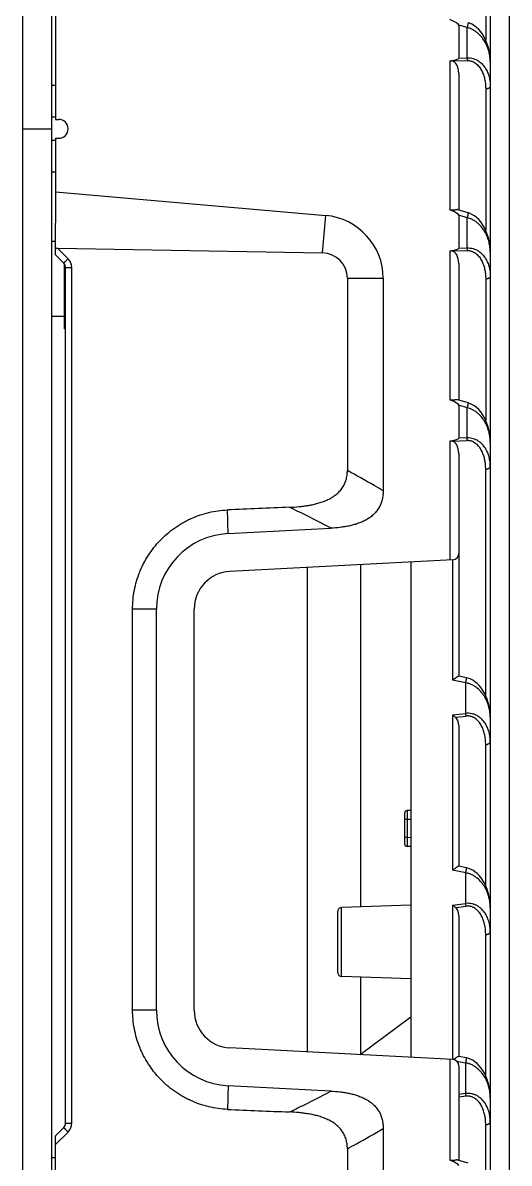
# Model space of a CAD drawing. Header units: millimetres. Extents: x 620 to 19791, y 2539 to 6969.
# Drawn here: x 2243.3 to 2281.9, y 3737.6 to 3828 of the extents above; entities that cross this region are included whole.
import ezdxf

# ---------------------------------------------------------------- set-up
doc = ezdxf.new("R2010")
doc.units = ezdxf.units.MM
doc.layers.add('02___PRT_ALL_AXES', color=7, linetype='Continuous')
doc.layers.add('_88746', color=7, linetype='Continuous')

msp = doc.modelspace()

# ---------------------------------------------------------------- linework, layer by layer
at = {"color": 7, "linetype": 'Continuous'}
for p, q in [((2243.31669, 3819.62829), (2243.31669, 3988.37829)), ((2245.61669, 3819.62829), (2245.61669, 3988.37829)), ((2281.91669, 3949.58394), (2281.91669, 3689.67265)), ((2280.41669, 3945.51792), (2280.41669, 3681.8455)), ((2280.05155, 3836.53468), (2280.05155, 3826.65906)), ((2245.91669, 3829.62829), (2245.91669, 3820.37829)), ((2278.591, 3827.65458), (2277.91669, 3827.85698)), ((2277.91669, 3827.85698), (2277.91669, 3825.24569)), ((2278.591, 3825.26288), (2278.591, 3827.65458)), ((2277.91669, 3825.24569), (2278.591, 3825.26288)), ((2277.21669, 3825.01557), (2277.21669, 3813.21173)), ((2277.35014, 3825.01714), (2278.591, 3825.04878)), ((2277.91669, 3824.03076), (2277.91669, 3813.18876)), ((2245.91669, 3823.05829), (2245.61669, 3823.05829)), ((2280.05155, 3822.78466), (2280.05155, 3811.58368)), ((2245.91669, 3820.55829), (2245.61669, 3820.55829)), ((2245.91669, 3820.37829), (2246.16669, 3820.37829)), ((2243.31669, 3819.62829), (2245.61669, 3819.62829)), ((2245.91669, 3818.87829), (2245.91669, 3812.15835)), ((2245.91669, 3818.87829), (2246.16669, 3818.87829)), ((2245.91669, 3814.62829), (2267.35247, 3812.75291)), ((2267.09275, 3809.78428), (2267.35247, 3812.75291)), ((2278.67113, 3812.9623), (2277.84176, 3813.21125)), ((2278.591, 3812.57919), (2277.91669, 3812.78159)), ((2277.91669, 3812.78159), (2277.91669, 3810.1703)), ((2278.591, 3810.1875), (2278.591, 3812.57919)), ((2245.91669, 3809.62829), (2245.91669, 3810.69829)), ((2246.07765, 3810.16135), (2267.09275, 3809.78428)), ((2246.91071, 3809.32829), (2246.07765, 3810.16135)), ((2277.21669, 3809.94019), (2277.21669, 3798.13634)), ((2277.35014, 3809.94175), (2278.591, 3809.97339)), ((2277.91669, 3810.1703), (2278.591, 3810.1875)), ((2246.57024, 3808.97474), (2245.91669, 3809.62829)), ((2277.91669, 3808.95538), (2277.91669, 3798.11337)), ((2246.71669, 3740.7604), (2246.71669, 3808.62119)), ((2246.71669, 3808.62119), (2247.2036, 3808.62119)), ((2247.2036, 3740.7604), (2247.2036, 3808.62119)), ((2269.07399, 3807.77193), (2271.91669, 3807.77193)), ((2269.07399, 3807.77193), (2269.07399, 3792.52516)), ((2271.91669, 3807.77193), (2271.91669, 3790.92443)), ((2280.05155, 3807.70928), (2280.05155, 3796.50829)), ((2278.67113, 3797.88691), (2277.84176, 3798.13586)), ((2278.591, 3797.5038), (2277.91669, 3797.7062)), ((2277.91669, 3797.7062), (2277.91669, 3795.09491)), ((2278.591, 3795.11211), (2278.591, 3797.5038)), ((2277.21669, 3794.8648), (2277.21669, 3785.44217)), ((2277.35014, 3794.86636), (2278.591, 3794.89801)), ((2278.591, 3795.11211), (2277.91669, 3795.09491)), ((2277.91669, 3793.87999), (2277.91669, 3776.20877)), ((2280.05155, 3774.66687), (2280.05155, 3792.63389)), ((2259.60267, 3787.52318), (2267.77192, 3787.95131)), ((2277.44286, 3785.45402), (2259.75968, 3784.52729)), ((2277.42978, 3785.45334), (2277.42978, 3775.90033)), ((2265.91669, 3746.40662), (2265.91669, 3784.84996)), ((2270.11669, 3785.07008), (2270.11669, 3757.91877)), ((2274.11669, 3785.27971), (2274.11669, 3745.97688)), ((2253.91669, 3781.5314), (2252.02712, 3781.5314)), ((2252.02712, 3749.72519), (2252.02712, 3781.5314)), ((2253.91669, 3749.72519), (2253.91669, 3781.5314)), ((2256.91669, 3749.72519), (2256.91669, 3781.5314)), ((2278.46904, 3775.68839), (2277.42978, 3775.90033)), ((2278.5385, 3776.08032), (2277.90866, 3776.20877)), ((2278.46904, 3773.26492), (2278.46904, 3775.68839)), ((2277.42978, 3773.13842), (2278.46904, 3773.26492)), ((2277.42978, 3773.13842), (2277.42978, 3760.82494)), ((2277.67124, 3772.95074), (2278.49343, 3773.05082)), ((2277.91669, 3772.31519), (2277.91669, 3761.13338)), ((2280.05155, 3759.59148), (2280.05155, 3770.7939)), ((2274.11669, 3765.55845), (2273.80971, 3765.54773)), ((2273.61669, 3765.34785), (2273.61669, 3762.90873)), ((2273.80971, 3764.84816), (2273.61669, 3764.84816)), ((2274.11669, 3764.85888), (2273.80971, 3764.84816)), ((2273.80971, 3764.84816), (2273.80971, 3763.40843)), ((2273.80971, 3763.40843), (2273.61669, 3763.40843)), ((2274.11669, 3763.39771), (2273.80971, 3763.40843)), ((2274.11669, 3762.69813), (2273.80971, 3762.70885)), ((2278.5385, 3761.00493), (2277.90866, 3761.13338)), ((2278.46904, 3760.613), (2277.42978, 3760.82494)), ((2278.46904, 3758.18954), (2278.46904, 3760.613)), ((2268.31669, 3752.6904), (2268.31669, 3757.56619)), ((2268.60622, 3752.39056), (2268.60622, 3757.86602)), ((2277.42978, 3758.06303), (2278.46904, 3758.18954)), ((2277.42978, 3758.06303), (2277.42978, 3745.80325)), ((2277.67124, 3757.87535), (2278.49343, 3757.97543)), ((2277.91669, 3757.2398), (2277.91669, 3746.05799)), ((2280.05155, 3744.51609), (2280.05155, 3755.71851)), ((2270.11669, 3752.33782), (2270.11669, 3746.21653)), ((2253.91669, 3749.72519), (2252.02712, 3749.72519)), ((2274.11669, 3749.15771), (2270.07858, 3746.18851)), ((2277.44286, 3745.80256), (2259.75968, 3746.7293)), ((2277.21669, 3745.81442), (2277.21669, 3737.83479)), ((2277.73743, 3745.68681), (2278.46904, 3745.53761)), ((2278.5385, 3745.92955), (2277.90866, 3746.05799)), ((2277.91669, 3745.30325), (2277.91669, 3737.81182)), ((2278.46904, 3743.11415), (2278.46904, 3745.53761)), ((2267.77192, 3743.30528), (2259.60267, 3743.73341)), ((2278.46904, 3743.11415), (2277.91669, 3743.04691)), ((2278.49343, 3742.90005), (2277.91669, 3742.82984)), ((2245.91669, 3739.75329), (2246.57024, 3740.40684)), ((2246.71669, 3740.7604), (2247.2036, 3740.7604)), ((2271.91669, 3740.33216), (2271.91669, 3710.93502)), ((2280.05155, 3736.20674), (2280.05155, 3740.64312)), ((2245.91669, 3739.05928), (2246.91071, 3740.05329)), ((2245.91669, 3738.00329), (2245.91669, 3739.75329)), ((2269.07399, 3738.73142), (2269.07399, 3710.93502)), ((2278.67113, 3737.58536), (2277.84176, 3737.83431))]:
    msp.add_line(p, q, dxfattribs=at)
for points in [[(2280.41669, 3824.91474), (2280.4085, 3825.18247), (2280.37545, 3825.51605), (2280.32003, 3825.83334), (2280.24506, 3826.1326), (2280.15318, 3826.41209), (2280.04694, 3826.67027), (2279.92805, 3826.90743), (2279.79696, 3827.12518), (2279.65331, 3827.32481), (2279.49712, 3827.50577), (2279.32911, 3827.66631), (2279.15044, 3827.80438), (2278.96304, 3827.91777), (2278.76924, 3828.00466), (2278.67114, 3828.03769)], [(2280.41669, 3809.83935), (2280.4085, 3810.10708), (2280.37545, 3810.44066), (2280.32003, 3810.75795), (2280.24506, 3811.05721), (2280.15318, 3811.3367), (2280.04694, 3811.59488), (2279.92805, 3811.83204), (2279.79696, 3812.04979), (2279.65331, 3812.24942), (2279.49712, 3812.43038), (2279.32911, 3812.59093), (2279.15044, 3812.72899), (2278.96304, 3812.84238), (2278.76924, 3812.92928), (2278.67114, 3812.9623)], [(2280.41669, 3794.76396), (2280.4085, 3795.03169), (2280.37545, 3795.36528), (2280.32003, 3795.68256), (2280.24506, 3795.98183), (2280.15318, 3796.26131), (2280.04694, 3796.51949), (2279.92805, 3796.75665), (2279.79696, 3796.97441), (2279.65331, 3797.17403), (2279.49712, 3797.35499), (2279.32911, 3797.51554), (2279.15044, 3797.65361), (2278.96304, 3797.76699), (2278.76924, 3797.85389), (2278.67114, 3797.88691)], [(2280.41669, 3772.92397), (2280.40894, 3773.18443), (2280.3775, 3773.51019), (2280.32484, 3773.81968), (2280.25369, 3774.11163), (2280.1665, 3774.38473), (2280.06558, 3774.6379), (2279.95236, 3774.87166), (2279.82726, 3775.08745), (2279.68989, 3775.28653), (2279.53959, 3775.46908), (2279.37674, 3775.63326), (2279.20229, 3775.77673), (2279.0181, 3775.8968), (2278.82678, 3775.99116), (2278.63153, 3776.05823), (2278.5385, 3776.08032)], [(2280.41669, 3757.84858), (2280.40894, 3758.10904), (2280.3775, 3758.4348), (2280.32484, 3758.7443), (2280.25369, 3759.03624), (2280.1665, 3759.30934), (2280.06558, 3759.56252), (2279.95236, 3759.79627), (2279.82726, 3760.01207), (2279.68989, 3760.21114), (2279.53959, 3760.39369), (2279.37674, 3760.55787), (2279.20229, 3760.70134), (2279.0181, 3760.82141), (2278.82678, 3760.91577), (2278.63153, 3760.98284), (2278.5385, 3761.00493)], [(2280.41669, 3742.77319), (2280.40894, 3743.03365), (2280.3775, 3743.35941), (2280.32484, 3743.66891), (2280.25369, 3743.96085), (2280.1665, 3744.23396), (2280.06558, 3744.48713), (2279.95236, 3744.72089), (2279.82726, 3744.93668), (2279.68989, 3745.13575), (2279.53959, 3745.3183), (2279.37674, 3745.48249), (2279.20229, 3745.62595), (2279.0181, 3745.74603), (2278.82678, 3745.84039), (2278.63153, 3745.90745), (2278.5385, 3745.92955)]]:
    msp.add_lwpolyline(points, dxfattribs=at)
for centre, radius, start, end in [((2246.16669, 3819.62829), 0.75, 270, 90), ((2266.91669, 3807.77193), 5, 0, 85), ((2246.21669, 3808.62119), 0.5, 0, 45.0004967), ((2246.2036, 3808.62119), 1, 0.0000335, 44.9999665), ((2361.47344, 1419.02936), 2372.56366, 92.34300438, 92.46198132), ((2259.91669, 3781.5314), 6, 93, 180), ((2277.41669, 3785.95334), 0.5, 273, 0), ((2259.91669, 3781.5314), 3, 93, 180), ((2265.29405, 3771.65553), 13.27293, 6.0342801, 6.9644916), ((2273.81669, 3765.34785), 0.2, 92, 180), ((2273.81669, 3762.90873), 0.2, 180, 268), ((2268.61669, 3757.5662), 0.3, 92, 180), ((2265.29405, 3756.58014), 13.27293, 6.0342801, 6.9644916), ((2268.61669, 3752.69038), 0.3, 180, 268), ((2259.91669, 3749.72519), 6, 180, 267), ((2259.91669, 3749.72519), 3, 180, 267), ((2277.41669, 3745.30325), 0.5, 0, 87), ((2265.29405, 3741.50475), 13.27293, 6.0342801, 6.9644916), ((2359.55961, 6066.62023), 2326.91655, 267.53686006, 267.65817084), ((2246.21669, 3740.7604), 0.5, 314.9995823, 360), ((2246.2036, 3740.7604), 1, 315.00003, 359.99997)]:
    msp.add_arc(centre, radius, start, end, dxfattribs=at)
for centre, major_axis, ratio, start_param, end_param in [((2273.3272, 3829.22409), (4.58804, -1.37715), 0.0835026, 0.02505889, 0.58464018), ((2273.3272, 3825.12954), (4.58947, 0.11703), 0.08712763, -0.56180309, -0.00222181), ((2277.21669, 3823.91678), (0.11901, 1.10216), 0.62586933, -1.39995475, -0.02097494), ((2273.3272, 3814.14871), (4.58804, -1.37715), 0.0835026, 0.02505889, 0.58464018), ((2247.44363, 3808.80846), (1.51207, -1.30339), 0.23996636, 2.86053488, 3.19646872), ((2273.3272, 3810.05416), (4.58947, 0.11703), 0.08712763, -0.56180309, -0.00222181), ((2277.21669, 3808.84139), (0.11901, 1.10216), 0.62586933, -1.39995475, -0.02097494), ((2267.05646, 3807.77193), (2.01753, 0), 0.99759715, 0, 1.55281247), ((2273.3272, 3799.07332), (4.58804, -1.37715), 0.0835026, 0.02505889, 0.58464018), ((2273.3272, 3794.97877), (-4.58947, -0.11703), 0.08712763, 2.57978956, 3.13937085), ((2277.21669, 3793.76601), (0.11901, 1.10216), 0.62586933, -1.39995475, -0.02097494), ((2277.41669, 3772.23377), (0.08501, 0.78726), 0.62586933, -1.39995475, -0.36329436), ((2277.41669, 3757.15838), (0.08501, 0.78726), 0.62586933, -1.39995475, -0.36329436), ((2273.3272, 3738.77177), (4.58804, -1.37715), 0.0835026, 0.02505889, 0.58464018)]:
    msp.add_ellipse(centre, major_axis=major_axis, ratio=ratio, start_param=start_param, end_param=end_param, dxfattribs=at)
for points, knots in [([(2278.591, 3827.65458), (2278.59829, 3827.67904), (2278.61218, 3827.72707), (2278.63117, 3827.79704), (2278.64741, 3827.86169), (2278.65866, 3827.91121), (2278.66574, 3827.94639), (2278.66979, 3827.96881), (2278.67279, 3827.98829), (2278.67449, 3828.00264), (2278.67525, 3828.01251), (2278.67552, 3828.01867), (2278.67551, 3828.02398), (2278.67523, 3828.02844), (2278.67468, 3828.03204), (2278.67386, 3828.03479), (2278.67277, 3828.03675), (2278.67167, 3828.03753), (2278.67114, 3828.03769)], [0, 0, 0, 0, 0.19408726, 0.3800695, 0.5510798, 0.70083643, 0.76599909, 0.82388841, 0.87398358, 0.91587827, 0.93364694, 0.94925962, 0.96270917, 0.97400291, 0.98317683, 0.99033776, 0.99574357, 1, 1, 1, 1]), ([(2280.41669, 3824.91481), (2280.41669, 3825.04907), (2280.39944, 3825.3195), (2280.32307, 3825.7218), (2280.19478, 3826.11867), (2280.01113, 3826.50487), (2279.76642, 3826.87268), (2279.50748, 3827.15025), (2279.26352, 3827.34563), (2279.0582, 3827.47626), (2278.83341, 3827.58355), (2278.67323, 3827.63483), (2278.591, 3827.65458)], [0, 0, 0, 0, 0.11415731, 0.2297115, 0.34734852, 0.46785684, 0.59221271, 0.72163314, 0.78873985, 0.85756829, 0.92808702, 1, 1, 1, 1]), ([(2278.591, 3825.26288), (2278.67035, 3825.2645), (2278.82774, 3825.25578), (2279.05553, 3825.20735), (2279.26717, 3825.12788), (2279.45904, 3825.02298), (2279.63008, 3824.89813), (2279.78073, 3824.75794), (2279.91216, 3824.60598), (2280.06249, 3824.39287), (2280.21078, 3824.10757), (2280.33194, 3823.74637), (2280.40175, 3823.37503), (2280.41669, 3823.12411), (2280.41669, 3822.99877)], [0, 0, 0, 0, 0.07345648, 0.14521204, 0.21473646, 0.2819274, 0.34697956, 0.41021657, 0.47198214, 0.53259208, 0.65127176, 0.76802912, 0.88399547, 1, 1, 1, 1]), ([(2278.591, 3825.26288), (2278.59194, 3825.22574), (2278.59289, 3825.15436), (2278.59202, 3825.08298), (2278.591, 3825.04878)], [0, 0, 0, 0, 0.52063621, 1, 1, 1, 1]), ([(2277.21669, 3825.01557), (2277.2388, 3825.01921), (2277.28343, 3825.02335), (2277.32815, 3825.02026), (2277.35014, 3825.01714)], [0, 0, 0, 0, 0.50228888, 1, 1, 1, 1]), ([(2278.591, 3825.04878), (2278.62619, 3825.04968), (2278.69637, 3825.04779), (2278.80008, 3825.03391), (2278.90052, 3825.00962), (2279.02754, 3824.96504), (2279.17425, 3824.88885), (2279.37895, 3824.73551), (2279.54615, 3824.54616), (2279.67956, 3824.33928), (2279.79254, 3824.12557), (2279.9019, 3823.84546), (2279.99015, 3823.49743), (2280.04074, 3823.14268), (2280.05155, 3822.90403), (2280.05155, 3822.78466)], [0, 0, 0, 0, 0.03546535, 0.07058623, 0.10524375, 0.13938832, 0.20603602, 0.2708369, 0.39624965, 0.45775553, 0.51871195, 0.63953338, 0.75969626, 0.87973236, 1, 1, 1, 1]), ([(2280.41669, 3822.99877), (2280.41669, 3822.99211), (2280.4155, 3822.97863), (2280.40839, 3822.95154), (2280.39004, 3822.9182), (2280.3559, 3822.88258), (2280.31058, 3822.85118), (2280.25555, 3822.82487), (2280.19258, 3822.80439), (2280.12375, 3822.79043), (2280.07593, 3822.78581), (2280.05155, 3822.78466)], [0, 0, 0, 0, 0.04352795, 0.08801077, 0.18253447, 0.28857232, 0.40821412, 0.54134635, 0.68628008, 0.84032723, 1, 1, 1, 1]), ([(2277.84176, 3813.21124), (2277.83414, 3813.21353), (2277.81759, 3813.2168), (2277.79107, 3813.21836), (2277.76184, 3813.21729), (2277.73008, 3813.21403), (2277.69597, 3813.209), (2277.64622, 3813.2003), (2277.59397, 3813.19015), (2277.53914, 3813.18076), (2277.49546, 3813.17456), (2277.45022, 3813.17033), (2277.40367, 3813.16905), (2277.35624, 3813.17202), (2277.30868, 3813.17994), (2277.26185, 3813.1932), (2277.23157, 3813.20513), (2277.21669, 3813.21173)], [0, 0, 0, 0, 0.03759069, 0.07924679, 0.12525642, 0.17557615, 0.22996427, 0.28809195, 0.41412016, 0.4813113, 0.55085062, 0.62243956, 0.69579766, 0.77059212, 0.84650548, 0.92311005, 1, 1, 1, 1]), ([(2278.591, 3812.57919), (2278.59829, 3812.60366), (2278.61218, 3812.65169), (2278.63117, 3812.72165), (2278.64741, 3812.78631), (2278.65866, 3812.83582), (2278.66574, 3812.871), (2278.66979, 3812.89342), (2278.67279, 3812.91291), (2278.67449, 3812.92725), (2278.67525, 3812.93712), (2278.67552, 3812.94328), (2278.67551, 3812.94859), (2278.67523, 3812.95305), (2278.67468, 3812.95665), (2278.67386, 3812.9594), (2278.67277, 3812.96136), (2278.67167, 3812.96214), (2278.67114, 3812.9623)], [0, 0, 0, 0, 0.19408726, 0.3800695, 0.5510798, 0.70083643, 0.76599909, 0.82388841, 0.87398358, 0.91587827, 0.93364694, 0.94925962, 0.96270917, 0.97400291, 0.98317683, 0.99033776, 0.99574357, 1, 1, 1, 1]), ([(2280.41669, 3809.83943), (2280.41669, 3809.97368), (2280.39944, 3810.24411), (2280.32307, 3810.64641), (2280.19478, 3811.04328), (2280.01113, 3811.42948), (2279.76642, 3811.79729), (2279.50748, 3812.07486), (2279.26352, 3812.27024), (2279.0582, 3812.40088), (2278.83341, 3812.50816), (2278.67323, 3812.55945), (2278.591, 3812.57919)], [0, 0, 0, 0, 0.11415731, 0.2297115, 0.34734852, 0.46785684, 0.59221271, 0.72163314, 0.78873985, 0.85756829, 0.92808702, 1, 1, 1, 1]), ([(2277.21669, 3809.94019), (2277.2388, 3809.94382), (2277.28343, 3809.94797), (2277.32815, 3809.94487), (2277.35014, 3809.94175)], [0, 0, 0, 0, 0.50228888, 1, 1, 1, 1]), ([(2278.591, 3810.1875), (2278.67035, 3810.18911), (2278.82774, 3810.18039), (2279.05553, 3810.13196), (2279.26717, 3810.05249), (2279.45904, 3809.94759), (2279.63008, 3809.82274), (2279.78073, 3809.68256), (2279.91216, 3809.53059), (2280.06249, 3809.31748), (2280.21078, 3809.03218), (2280.33194, 3808.67098), (2280.40175, 3808.29965), (2280.41669, 3808.04872), (2280.41669, 3807.92338)], [0, 0, 0, 0, 0.07345648, 0.14521204, 0.21473646, 0.2819274, 0.34697956, 0.41021657, 0.47198214, 0.53259208, 0.65127176, 0.76802912, 0.88399547, 1, 1, 1, 1]), ([(2278.591, 3810.1875), (2278.59194, 3810.15035), (2278.59289, 3810.07897), (2278.59202, 3810.00759), (2278.591, 3809.97339)], [0, 0, 0, 0, 0.52063621, 1, 1, 1, 1]), ([(2278.591, 3809.97339), (2278.62619, 3809.97429), (2278.69637, 3809.9724), (2278.80008, 3809.95852), (2278.90052, 3809.93423), (2279.02754, 3809.88966), (2279.17425, 3809.81347), (2279.37895, 3809.66013), (2279.54615, 3809.47077), (2279.67956, 3809.26389), (2279.79254, 3809.05018), (2279.9019, 3808.77007), (2279.99015, 3808.42204), (2280.04074, 3808.06729), (2280.05155, 3807.82864), (2280.05155, 3807.70928)], [0, 0, 0, 0, 0.03546535, 0.07058623, 0.10524375, 0.13938832, 0.20603602, 0.2708369, 0.39624965, 0.45775553, 0.51871195, 0.63953338, 0.75969626, 0.87973236, 1, 1, 1, 1]), ([(2246.57024, 3808.97474), (2246.57018, 3808.9748), (2246.57017, 3808.9751), (2246.57051, 3808.97587), (2246.57147, 3808.97738), (2246.57325, 3808.97974), (2246.57585, 3808.98295), (2246.57925, 3808.98696), (2246.58347, 3808.99178), (2246.58849, 3808.99739), (2246.59429, 3809.00378), (2246.60087, 3809.01094), (2246.61112, 3809.02198), (2246.62575, 3809.03754), (2246.6454, 3809.05819), (2246.66767, 3809.0814), (2246.69234, 3809.10692), (2246.71919, 3809.13453), (2246.74796, 3809.16396), (2246.78933, 3809.20608), (2246.8437, 3809.26109), (2246.88803, 3809.30561), (2246.91071, 3809.32829)], [0, 0, 0, 0, 0.00054633, 0.00155504, 0.00526037, 0.01130091, 0.01969064, 0.03042326, 0.04347307, 0.05880885, 0.07639848, 0.09620593, 0.11818102, 0.16841868, 0.22665459, 0.29232978, 0.36483872, 0.44349259, 0.52756211, 0.61623965, 0.80409123, 1, 1, 1, 1]), ([(2280.41669, 3807.92338), (2280.41669, 3807.91673), (2280.4155, 3807.90325), (2280.40839, 3807.87615), (2280.39004, 3807.84281), (2280.3559, 3807.80719), (2280.31058, 3807.77579), (2280.25555, 3807.74948), (2280.19258, 3807.729), (2280.12375, 3807.71504), (2280.07593, 3807.71042), (2280.05155, 3807.70928)], [0, 0, 0, 0, 0.04352795, 0.08801077, 0.18253447, 0.28857232, 0.40821412, 0.54134635, 0.68628008, 0.84032723, 1, 1, 1, 1]), ([(2277.84176, 3798.13586), (2277.83414, 3798.13814), (2277.81759, 3798.14141), (2277.79107, 3798.14297), (2277.76184, 3798.1419), (2277.73008, 3798.13864), (2277.69597, 3798.13361), (2277.64622, 3798.12491), (2277.59398, 3798.11477), (2277.53914, 3798.10538), (2277.49546, 3798.09917), (2277.45023, 3798.09495), (2277.40367, 3798.09366), (2277.35625, 3798.09663), (2277.30868, 3798.10455), (2277.26186, 3798.11781), (2277.23157, 3798.12974), (2277.21669, 3798.13634)], [0, 0, 0, 0, 0.03759139, 0.07924823, 0.12525742, 0.17557471, 0.22995986, 0.28808406, 0.41410729, 0.48129934, 0.55083912, 0.62243072, 0.6957886, 0.77058585, 0.846501, 0.92310802, 1, 1, 1, 1]), ([(2278.591, 3797.5038), (2278.59829, 3797.52827), (2278.61218, 3797.5763), (2278.63117, 3797.64626), (2278.64741, 3797.71092), (2278.65866, 3797.76043), (2278.66574, 3797.79561), (2278.66979, 3797.81803), (2278.67279, 3797.83752), (2278.67449, 3797.85186), (2278.67525, 3797.86174), (2278.67552, 3797.86789), (2278.67551, 3797.8732), (2278.67523, 3797.87766), (2278.67468, 3797.88126), (2278.67386, 3797.88401), (2278.67277, 3797.88597), (2278.67167, 3797.88675), (2278.67114, 3797.88691)], [0, 0, 0, 0, 0.19408726, 0.3800695, 0.5510798, 0.70083643, 0.76599909, 0.82388841, 0.87398358, 0.91587827, 0.93364694, 0.94925962, 0.96270917, 0.97400291, 0.98317683, 0.99033776, 0.99574357, 1, 1, 1, 1]), ([(2280.41669, 3794.76404), (2280.41669, 3794.89829), (2280.39944, 3795.16872), (2280.32307, 3795.57102), (2280.19478, 3795.9679), (2280.01113, 3796.3541), (2279.76642, 3796.7219), (2279.50748, 3796.99948), (2279.26352, 3797.19486), (2279.0582, 3797.32549), (2278.83341, 3797.43277), (2278.67323, 3797.48406), (2278.591, 3797.5038)], [0, 0, 0, 0, 0.11415731, 0.2297115, 0.34734852, 0.46785684, 0.59221271, 0.72163314, 0.78873985, 0.85756829, 0.92808702, 1, 1, 1, 1]), ([(2277.21669, 3794.8648), (2277.2388, 3794.86844), (2277.28343, 3794.87258), (2277.32815, 3794.86949), (2277.35014, 3794.86636)], [0, 0, 0, 0, 0.50228888, 1, 1, 1, 1]), ([(2280.41669, 3792.84799), (2280.41669, 3792.97333), (2280.40547, 3793.16159), (2280.36693, 3793.40945), (2280.31199, 3793.65507), (2280.21078, 3793.95681), (2280.06248, 3794.24208), (2279.91217, 3794.4552), (2279.78074, 3794.60716), (2279.63009, 3794.74735), (2279.45905, 3794.87219), (2279.26719, 3794.97709), (2279.05556, 3795.05657), (2278.82776, 3795.105), (2278.67036, 3795.11373), (2278.591, 3795.11211)], [0, 0, 0, 0, 0.11599475, 0.17396265, 0.23201753, 0.34877067, 0.46744005, 0.52804544, 0.58980641, 0.65303757, 0.71808355, 0.78526821, 0.85478658, 0.92654106, 1, 1, 1, 1]), ([(2278.591, 3794.89801), (2278.59202, 3794.93221), (2278.59289, 3795.00359), (2278.59194, 3795.07496), (2278.591, 3795.11211)], [0, 0, 0, 0, 0.47936379, 1, 1, 1, 1]), ([(2280.05155, 3792.63389), (2280.05155, 3792.75325), (2280.04074, 3792.99191), (2279.99016, 3793.34663), (2279.91667, 3793.63645), (2279.83653, 3793.86204), (2279.76456, 3794.02771), (2279.67956, 3794.18852), (2279.54615, 3794.39538), (2279.37895, 3794.58473), (2279.17426, 3794.73807), (2279.02755, 3794.81426), (2278.90054, 3794.85884), (2278.8001, 3794.88313), (2278.69638, 3794.89701), (2278.62619, 3794.8989), (2278.591, 3794.89801)], [0, 0, 0, 0, 0.12025879, 0.24028718, 0.36044621, 0.42075839, 0.48132923, 0.54228153, 0.60378092, 0.72918006, 0.79397397, 0.8606138, 0.89475525, 0.92941219, 0.96453409, 1, 1, 1, 1]), ([(2280.05155, 3792.63389), (2280.07593, 3792.63503), (2280.12375, 3792.63965), (2280.19258, 3792.65361), (2280.25555, 3792.67409), (2280.31058, 3792.7004), (2280.3559, 3792.73181), (2280.39004, 3792.76742), (2280.40839, 3792.80076), (2280.4155, 3792.82786), (2280.41669, 3792.84134), (2280.41669, 3792.84799)], [0, 0, 0, 0, 0.15967276, 0.31371991, 0.45865363, 0.59178586, 0.71142766, 0.81746551, 0.91198922, 0.95647205, 1, 1, 1, 1]), ([(2264.4789, 3789.60954), (2264.7318, 3789.61988), (2265.11094, 3789.64456), (2265.61407, 3789.70143), (2265.98965, 3789.75798), (2266.36248, 3789.83067), (2266.73119, 3789.92225), (2267.09373, 3790.03609), (2267.44708, 3790.17622), (2267.78674, 3790.34731), (2268.1061, 3790.55422), (2268.34789, 3790.76017), (2268.52077, 3790.94545), (2268.63889, 3791.09449), (2268.74403, 3791.25297), (2268.83515, 3791.41992), (2268.91156, 3791.5941), (2268.97293, 3791.77411), (2269.01944, 3791.95851), (2269.06227, 3792.20828), (2269.07399, 3792.39858), (2269.07399, 3792.52516)], [0, 0, 0, 0, 0.12497065, 0.18746303, 0.24995561, 0.31244842, 0.37494265, 0.43743758, 0.49993164, 0.56242323, 0.62491059, 0.68739137, 0.71865291, 0.74991499, 0.78117808, 0.8124411, 0.84370564, 0.87497072, 0.90623552, 0.93750191, 1, 1, 1, 1]), ([(2271.91669, 3790.92443), (2271.68236, 3791.06277), (2270.743, 3791.61076), (2269.79238, 3792.13943), (2269.07399, 3792.52516)], [0, 0, 0, 0, 0.25021779, 1, 1, 1, 1]), ([(2271.91669, 3790.92443), (2271.91669, 3790.80538), (2271.9044, 3790.56707), (2271.85339, 3790.27294), (2271.78884, 3790.04354), (2271.72817, 3789.87534), (2271.65511, 3789.71214), (2271.56975, 3789.555), (2271.47252, 3789.40492), (2271.36409, 3789.26273), (2271.24532, 3789.12906), (2271.07466, 3788.96273), (2270.84065, 3788.77736), (2270.5357, 3788.59016), (2270.2135, 3788.43484), (2269.87939, 3788.30755), (2269.53713, 3788.20447), (2269.18936, 3788.12221), (2268.83787, 3788.05786), (2268.36602, 3787.99266), (2268.00969, 3787.96377), (2267.77192, 3787.95131)], [0, 0, 0, 0, 0.06249242, 0.12497699, 0.15623572, 0.18749404, 0.21875214, 0.25001079, 0.28126948, 0.31252899, 0.34378775, 0.37504733, 0.43753171, 0.50002235, 0.56251829, 0.62501721, 0.68751679, 0.75001692, 0.81251747, 0.87501753, 1, 1, 1, 1]), ([(2252.02712, 3781.5314), (2252.02709, 3781.78218), (2252.05109, 3782.28418), (2252.15856, 3783.03013), (2252.33665, 3783.76255), (2252.54258, 3784.35602), (2252.7406, 3784.81717), (2252.96034, 3785.26827), (2253.27497, 3785.81161), (2253.7128, 3786.4244), (2254.20693, 3786.99252), (2254.75284, 3787.51078), (2255.34549, 3787.97447), (2255.87398, 3788.312), (2256.3144, 3788.55072), (2256.7656, 3788.7681), (2257.34823, 3788.99897), (2258.07039, 3789.20797), (2258.8085, 3789.34695), (2259.30712, 3789.39232), (2259.55651, 3789.40301)], [0, 0, 0, 0, 0.06256405, 0.12515974, 0.18774974, 0.25032964, 0.28162425, 0.31291555, 0.37546957, 0.4380077, 0.50052791, 0.56303049, 0.62551446, 0.68798121, 0.71921837, 0.75045135, 0.81288991, 0.87531333, 0.93772546, 1, 1, 1, 1]), ([(2259.60267, 3787.52318), (2259.60314, 3787.67993), (2259.60152, 3787.99343), (2259.59421, 3788.38522), (2259.58549, 3788.69854), (2259.57491, 3789.01175), (2259.56468, 3789.24656), (2259.55651, 3789.40301)], [0, 0, 0, 0, 0.25006403, 0.50008942, 0.62508658, 0.75007307, 1, 1, 1, 1]), ([(2267.77192, 3787.95131), (2267.50084, 3788.09642), (2266.41355, 3788.6695), (2265.31185, 3789.2152), (2264.4789, 3789.60954)], [0, 0, 0, 0, 0.25017031, 1, 1, 1, 1]), ([(2277.8784, 3776.20147), (2277.87268, 3776.19898), (2277.86044, 3776.19298), (2277.84116, 3776.18234), (2277.8196, 3776.16952), (2277.78691, 3776.14909), (2277.74238, 3776.11974), (2277.68549, 3776.08088), (2277.62472, 3776.03848), (2277.53902, 3775.97798), (2277.47382, 3775.93156), (2277.42978, 3775.90033)], [0, 0, 0, 0, 0.03461752, 0.07555064, 0.12214935, 0.17374354, 0.28939355, 0.41801019, 0.55599007, 0.70046662, 1, 1, 1, 1]), ([(2277.90866, 3776.20877), (2277.90686, 3776.20914), (2277.90261, 3776.20918), (2277.89566, 3776.20786), (2277.8874, 3776.20523), (2277.88155, 3776.20285), (2277.8784, 3776.20147)], [0, 0, 0, 0, 0.17526618, 0.39805162, 0.6728528, 1, 1, 1, 1]), ([(2278.46904, 3775.68839), (2278.47422, 3775.71378), (2278.48424, 3775.76359), (2278.49627, 3775.825), (2278.50525, 3775.87198), (2278.51142, 3775.90479), (2278.51708, 3775.93553), (2278.52219, 3775.9639), (2278.52669, 3775.98964), (2278.53054, 3776.0125), (2278.53371, 3776.03226), (2278.53586, 3776.0467), (2278.53721, 3776.05657), (2278.53797, 3776.06265), (2278.53854, 3776.06784), (2278.53892, 3776.07214), (2278.53913, 3776.07547), (2278.53913, 3776.07798), (2278.53904, 3776.07941), (2278.53873, 3776.08028), (2278.5385, 3776.08032)], [0, 0, 0, 0, 0.19508447, 0.38252873, 0.47112556, 0.5551805, 0.63387216, 0.70645893, 0.77223997, 0.83059984, 0.88096991, 0.92288643, 0.94054284, 0.95594353, 0.96905796, 0.97985722, 0.98831769, 0.99443858, 0.99825575, 1, 1, 1, 1]), ([(2280.41669, 3772.92404), (2280.41669, 3773.06239), (2280.39837, 3773.34116), (2280.31726, 3773.75562), (2280.18087, 3774.16403), (2279.98522, 3774.56053), (2279.7238, 3774.93623), (2279.44645, 3775.21626), (2279.18495, 3775.40912), (2278.96497, 3775.53466), (2278.72523, 3775.63251), (2278.55556, 3775.67428), (2278.46904, 3775.68839)], [0, 0, 0, 0, 0.11364361, 0.22873868, 0.34601656, 0.46632052, 0.59070856, 0.72049088, 0.78792711, 0.85713831, 0.92799264, 1, 1, 1, 1]), ([(2277.42978, 3773.13842), (2277.47093, 3773.10633), (2277.55123, 3773.04353), (2277.63173, 3772.98099), (2277.67124, 3772.95074)], [0, 0, 0, 0, 0.51189492, 1, 1, 1, 1]), ([(2280.41669, 3771.008), (2280.41669, 3771.13731), (2280.40079, 3771.39621), (2280.33884, 3771.71489), (2280.26222, 3771.96323), (2280.16577, 3772.20809), (2280.03799, 3772.44314), (2279.87662, 3772.65985), (2279.73516, 3772.81334), (2279.5728, 3772.9532), (2279.38845, 3773.07513), (2279.18212, 3773.17369), (2278.95596, 3773.24263), (2278.71529, 3773.27624), (2278.55111, 3773.27291), (2278.46904, 3773.26492)], [0, 0, 0, 0, 0.11533422, 0.23065178, 0.2886111, 0.34692721, 0.46521847, 0.5257607, 0.58757578, 0.65100939, 0.71642689, 0.784137, 0.8542438, 0.9264565, 1, 1, 1, 1]), ([(2280.05155, 3770.7939), (2280.05155, 3770.91669), (2280.04011, 3771.16222), (2279.9865, 3771.52697), (2279.90845, 3771.82463), (2279.82312, 3772.05582), (2279.74631, 3772.22531), (2279.65539, 3772.38927), (2279.56665, 3772.51934), (2279.48694, 3772.61814), (2279.42216, 3772.68948), (2279.35231, 3772.75725), (2279.25142, 3772.84242), (2279.13947, 3772.91692), (2279.01734, 3772.97652), (2278.91955, 3773.01311), (2278.81697, 3773.03992), (2278.71067, 3773.05587), (2278.60217, 3773.06021), (2278.52958, 3773.05522), (2278.49343, 3773.05082)], [0, 0, 0, 0, 0.11974675, 0.2392641, 0.35893666, 0.4190333, 0.47941744, 0.54022646, 0.60164929, 0.63268115, 0.66397008, 0.69556553, 0.7275158, 0.79265316, 0.82599497, 0.85987999, 0.89430267, 0.92920554, 0.96449183, 1, 1, 1, 1]), ([(2280.05155, 3770.7939), (2280.07593, 3770.79504), (2280.12375, 3770.79966), (2280.19258, 3770.81362), (2280.25555, 3770.8341), (2280.31058, 3770.86041), (2280.3559, 3770.89181), (2280.39004, 3770.92743), (2280.40839, 3770.96077), (2280.4155, 3770.98786), (2280.41669, 3771.00134), (2280.41669, 3771.008)], [0, 0, 0, 0, 0.15967274, 0.31371986, 0.45865356, 0.59178576, 0.71142755, 0.81746541, 0.91198916, 0.95647202, 1, 1, 1, 1]), ([(2273.80971, 3765.54773), (2273.80962, 3765.54773), (2273.80947, 3765.54735), (2273.80934, 3765.54677), (2273.80919, 3765.54567), (2273.80904, 3765.54421), (2273.80889, 3765.54231), (2273.80868, 3765.53895), (2273.80845, 3765.53371), (2273.8082, 3765.52618), (2273.80796, 3765.51703), (2273.80775, 3765.50626), (2273.80756, 3765.49391), (2273.80739, 3765.48001), (2273.80718, 3765.45846), (2273.80698, 3765.42792), (2273.80685, 3765.38715), (2273.80681, 3765.3412), (2273.80686, 3765.2905), (2273.807, 3765.23554), (2273.80724, 3765.17685), (2273.80757, 3765.11499), (2273.80798, 3765.05057), (2273.80865, 3764.96134), (2273.80925, 3764.89365), (2273.80971, 3764.84816)], [0, 0, 0, 0, 0.00039274, 0.00133413, 0.00286343, 0.0049866, 0.00770495, 0.01101848, 0.0194271, 0.030193, 0.04329002, 0.0586907, 0.07635757, 0.09624612, 0.11831137, 0.16875368, 0.22719881, 0.29308357, 0.3657774, 0.44457646, 0.52872411, 0.61741299, 0.70977969, 0.80494516, 1, 1, 1, 1]), ([(2273.80971, 3763.40843), (2273.80925, 3763.36294), (2273.80865, 3763.29526), (2273.80798, 3763.20603), (2273.80757, 3763.14161), (2273.80724, 3763.07975), (2273.807, 3763.02106), (2273.80686, 3762.9661), (2273.80681, 3762.9154), (2273.80685, 3762.86944), (2273.80698, 3762.82868), (2273.80718, 3762.79814), (2273.80739, 3762.77658), (2273.80756, 3762.76268), (2273.80775, 3762.75033), (2273.80796, 3762.73956), (2273.8082, 3762.73041), (2273.80845, 3762.72288), (2273.80868, 3762.71764), (2273.80889, 3762.71428), (2273.80904, 3762.71238), (2273.80919, 3762.71092), (2273.80934, 3762.70981), (2273.80947, 3762.70924), (2273.80962, 3762.70886), (2273.80971, 3762.70885)], [0, 0, 0, 0, 0.19504117, 0.29020104, 0.38256776, 0.47125737, 0.55540633, 0.63420643, 0.70690167, 0.77278815, 0.83123454, 0.88167894, 0.90374462, 0.92363448, 0.94130271, 0.95670412, 0.96980265, 0.98057028, 0.98897984, 0.9922937, 0.99501242, 0.99713594, 0.99866556, 0.99960717, 1, 1, 1, 1]), ([(2277.8784, 3761.12609), (2277.87268, 3761.12359), (2277.86044, 3761.11759), (2277.84116, 3761.10695), (2277.8196, 3761.09414), (2277.78691, 3761.07371), (2277.74238, 3761.04436), (2277.68549, 3761.00549), (2277.62472, 3760.96309), (2277.53902, 3760.90259), (2277.47382, 3760.85618), (2277.42978, 3760.82494)], [0, 0, 0, 0, 0.03461752, 0.07555064, 0.12214935, 0.17374354, 0.28939355, 0.41801019, 0.55599007, 0.70046662, 1, 1, 1, 1]), ([(2277.90866, 3761.13338), (2277.90686, 3761.13375), (2277.90261, 3761.1338), (2277.89566, 3761.13247), (2277.8874, 3761.12984), (2277.88155, 3761.12746), (2277.8784, 3761.12609)], [0, 0, 0, 0, 0.17526618, 0.39805162, 0.6728528, 1, 1, 1, 1]), ([(2278.46904, 3760.613), (2278.47422, 3760.63839), (2278.48424, 3760.6882), (2278.49627, 3760.74961), (2278.50525, 3760.79659), (2278.51142, 3760.8294), (2278.51708, 3760.86014), (2278.52219, 3760.88851), (2278.52669, 3760.91425), (2278.53054, 3760.93711), (2278.53371, 3760.95687), (2278.53586, 3760.97131), (2278.53721, 3760.98118), (2278.53797, 3760.98727), (2278.53854, 3760.99245), (2278.53892, 3760.99675), (2278.53913, 3761.00008), (2278.53913, 3761.0026), (2278.53904, 3761.00402), (2278.53873, 3761.00489), (2278.5385, 3761.00493)], [0, 0, 0, 0, 0.19508447, 0.38252873, 0.47112556, 0.5551805, 0.63387216, 0.70645893, 0.77223997, 0.83059984, 0.88096991, 0.92288643, 0.94054284, 0.95594353, 0.96905796, 0.97985722, 0.98831769, 0.99443858, 0.99825575, 1, 1, 1, 1]), ([(2280.41669, 3757.84866), (2280.41669, 3757.987), (2280.39837, 3758.26578), (2280.31726, 3758.68023), (2280.18087, 3759.08864), (2279.98522, 3759.48514), (2279.7238, 3759.86084), (2279.44645, 3760.14087), (2279.18495, 3760.33373), (2278.96497, 3760.45927), (2278.72523, 3760.55713), (2278.55556, 3760.59889), (2278.46904, 3760.613)], [0, 0, 0, 0, 0.11364361, 0.22873868, 0.34601656, 0.46632052, 0.59070856, 0.72049088, 0.78792711, 0.85713831, 0.92799264, 1, 1, 1, 1]), ([(2277.42978, 3758.06303), (2277.47093, 3758.03095), (2277.55123, 3757.96814), (2277.63173, 3757.9056), (2277.67124, 3757.87535)], [0, 0, 0, 0, 0.51189492, 1, 1, 1, 1]), ([(2280.41669, 3755.93261), (2280.41669, 3756.06192), (2280.40079, 3756.32082), (2280.33884, 3756.6395), (2280.26222, 3756.88784), (2280.16577, 3757.1327), (2280.03799, 3757.36775), (2279.87662, 3757.58446), (2279.73516, 3757.73795), (2279.5728, 3757.87781), (2279.38845, 3757.99974), (2279.18212, 3758.0983), (2278.95596, 3758.16724), (2278.71529, 3758.20086), (2278.55111, 3758.19752), (2278.46904, 3758.18954)], [0, 0, 0, 0, 0.11533422, 0.23065178, 0.2886111, 0.34692721, 0.46521847, 0.5257607, 0.58757578, 0.65100939, 0.71642689, 0.784137, 0.8542438, 0.9264565, 1, 1, 1, 1]), ([(2280.05155, 3755.71851), (2280.05155, 3755.8413), (2280.04011, 3756.08683), (2279.9865, 3756.45158), (2279.90845, 3756.74924), (2279.82312, 3756.98043), (2279.74631, 3757.14992), (2279.65539, 3757.31388), (2279.56665, 3757.44395), (2279.48694, 3757.54275), (2279.42216, 3757.61409), (2279.35231, 3757.68187), (2279.25142, 3757.76704), (2279.13947, 3757.84153), (2279.01734, 3757.90114), (2278.91955, 3757.93772), (2278.81697, 3757.96453), (2278.71067, 3757.98048), (2278.60217, 3757.98482), (2278.52958, 3757.97983), (2278.49343, 3757.97543)], [0, 0, 0, 0, 0.11974675, 0.2392641, 0.35893666, 0.4190333, 0.47941744, 0.54022646, 0.60164929, 0.63268115, 0.66397008, 0.69556553, 0.7275158, 0.79265316, 0.82599497, 0.85987999, 0.89430267, 0.92920554, 0.96449183, 1, 1, 1, 1]), ([(2280.05155, 3755.71851), (2280.07593, 3755.71965), (2280.12375, 3755.72427), (2280.19258, 3755.73823), (2280.25555, 3755.75871), (2280.31058, 3755.78502), (2280.3559, 3755.81642), (2280.39004, 3755.85204), (2280.40839, 3755.88538), (2280.4155, 3755.91248), (2280.41669, 3755.92596), (2280.41669, 3755.93261)], [0, 0, 0, 0, 0.15967274, 0.31371986, 0.45865356, 0.59178576, 0.71142755, 0.81746541, 0.91198916, 0.95647202, 1, 1, 1, 1]), ([(2259.55651, 3741.85357), (2259.30671, 3741.86428), (2258.80767, 3741.90973), (2258.06915, 3742.04891), (2257.34701, 3742.25803), (2256.76441, 3742.48901), (2256.31325, 3742.70646), (2255.87287, 3742.94525), (2255.34443, 3743.28287), (2254.75185, 3743.74666), (2254.20603, 3744.26501), (2253.71199, 3744.83322), (2253.27427, 3745.44607), (2252.95972, 3745.98946), (2252.74007, 3746.44058), (2252.54212, 3746.90176), (2252.3363, 3747.49526), (2252.15832, 3748.22767), (2252.05103, 3748.97321), (2252.0271, 3749.47481), (2252.02712, 3749.72519)], [0, 0, 0, 0, 0.06237635, 0.12479293, 0.18721904, 0.24965631, 0.28088916, 0.31212577, 0.37459343, 0.43707821, 0.49958076, 0.562101, 0.62463834, 0.68719155, 0.71848255, 0.74977675, 0.81235666, 0.87494244, 0.93753465, 1, 1, 1, 1]), ([(2277.87689, 3746.05003), (2277.87194, 3746.04782), (2277.86142, 3746.04266), (2277.83812, 3746.02996), (2277.80524, 3746.01003), (2277.76208, 3745.98207), (2277.7145, 3745.95004), (2277.66356, 3745.91487), (2277.61951, 3745.88385), (2277.58304, 3745.8583), (2277.54543, 3745.83206), (2277.51719, 3745.81204), (2277.49849, 3745.79832)], [0, 0, 0, 0, 0.03579517, 0.0772299, 0.17499838, 0.28926591, 0.41638989, 0.55330501, 0.69750932, 0.77172817, 0.84704333, 1, 1, 1, 1]), ([(2277.90866, 3746.05799), (2277.90678, 3746.05837), (2277.90234, 3746.05839), (2277.89506, 3746.05693), (2277.88637, 3746.05408), (2277.88021, 3746.05151), (2277.87689, 3746.05003)], [0, 0, 0, 0, 0.17345354, 0.39567907, 0.67116029, 1, 1, 1, 1]), ([(2278.46904, 3745.53761), (2278.47422, 3745.563), (2278.48424, 3745.61281), (2278.49627, 3745.67422), (2278.50525, 3745.7212), (2278.51142, 3745.75401), (2278.51708, 3745.78475), (2278.52219, 3745.81313), (2278.52669, 3745.83887), (2278.53054, 3745.86172), (2278.53371, 3745.88148), (2278.53586, 3745.89592), (2278.53721, 3745.90579), (2278.53797, 3745.91188), (2278.53854, 3745.91707), (2278.53892, 3745.92136), (2278.53913, 3745.9247), (2278.53913, 3745.92721), (2278.53904, 3745.92863), (2278.53873, 3745.9295), (2278.5385, 3745.92955)], [0, 0, 0, 0, 0.19508447, 0.38252873, 0.47112556, 0.5551805, 0.63387216, 0.70645893, 0.77223997, 0.83059984, 0.88096991, 0.92288643, 0.94054284, 0.95594353, 0.96905796, 0.97985722, 0.98831769, 0.99443858, 0.99825575, 1, 1, 1, 1]), ([(2280.41669, 3742.77327), (2280.41669, 3742.91162), (2280.39837, 3743.19039), (2280.31726, 3743.60484), (2280.18087, 3744.01326), (2279.98522, 3744.40975), (2279.7238, 3744.78545), (2279.44645, 3745.06548), (2279.18495, 3745.25834), (2278.96497, 3745.38388), (2278.72523, 3745.48174), (2278.55556, 3745.5235), (2278.46904, 3745.53761)], [0, 0, 0, 0, 0.11364361, 0.22873868, 0.34601656, 0.46632052, 0.59070856, 0.72049088, 0.78792711, 0.85713831, 0.92799264, 1, 1, 1, 1]), ([(2259.60267, 3743.73341), (2259.60313, 3743.57665), (2259.60142, 3743.26315), (2259.59401, 3742.87137), (2259.5853, 3742.55805), (2259.5748, 3742.24485), (2259.56468, 3742.01003), (2259.55651, 3741.85357)], [0, 0, 0, 0, 0.25006447, 0.50008992, 0.6250868, 0.75007324, 1, 1, 1, 1]), ([(2264.47889, 3741.64705), (2264.75645, 3741.77845), (2265.86418, 3742.31091), (2266.95908, 3742.87015), (2267.77192, 3743.30528)], [0, 0, 0, 0, 0.24985345, 1, 1, 1, 1]), ([(2267.77192, 3743.30528), (2268.00969, 3743.29282), (2268.36603, 3743.26393), (2268.83787, 3743.19873), (2269.18936, 3743.13437), (2269.53713, 3743.05211), (2269.87939, 3742.94904), (2270.2135, 3742.82175), (2270.5357, 3742.66642), (2270.84065, 3742.47923), (2271.07466, 3742.29385), (2271.24532, 3742.12753), (2271.36409, 3741.99386), (2271.47252, 3741.85167), (2271.56975, 3741.70158), (2271.65511, 3741.54445), (2271.72817, 3741.38124), (2271.78884, 3741.21304), (2271.85339, 3740.98365), (2271.9044, 3740.68952), (2271.91669, 3740.45121), (2271.91669, 3740.33216)], [0, 0, 0, 0, 0.12498247, 0.18748253, 0.24998308, 0.31248321, 0.37498279, 0.43748171, 0.49997765, 0.56246829, 0.62495267, 0.65621225, 0.68747101, 0.71873052, 0.74998921, 0.78124786, 0.81250596, 0.84376428, 0.87502301, 0.93750758, 1, 1, 1, 1]), ([(2280.41669, 3740.85722), (2280.41669, 3740.98653), (2280.40079, 3741.24543), (2280.33884, 3741.56411), (2280.26222, 3741.81245), (2280.16577, 3742.05731), (2280.03799, 3742.29236), (2279.87662, 3742.50907), (2279.73516, 3742.66257), (2279.5728, 3742.80242), (2279.38845, 3742.92436), (2279.18212, 3743.02291), (2278.95596, 3743.09185), (2278.71529, 3743.12547), (2278.55111, 3743.12214), (2278.46904, 3743.11415)], [0, 0, 0, 0, 0.11533422, 0.23065178, 0.2886111, 0.34692721, 0.46521847, 0.5257607, 0.58757578, 0.65100939, 0.71642689, 0.784137, 0.8542438, 0.9264565, 1, 1, 1, 1]), ([(2280.05155, 3740.64312), (2280.05155, 3740.76591), (2280.04011, 3741.01144), (2279.9865, 3741.3762), (2279.90845, 3741.67386), (2279.82312, 3741.90504), (2279.74631, 3742.07454), (2279.65539, 3742.23849), (2279.56665, 3742.36856), (2279.48694, 3742.46737), (2279.42216, 3742.5387), (2279.35231, 3742.60648), (2279.25142, 3742.69165), (2279.13947, 3742.76614), (2279.01734, 3742.82575), (2278.91955, 3742.86234), (2278.81697, 3742.88915), (2278.71067, 3742.9051), (2278.60217, 3742.90943), (2278.52958, 3742.90445), (2278.49343, 3742.90005)], [0, 0, 0, 0, 0.11974675, 0.2392641, 0.35893666, 0.4190333, 0.47941744, 0.54022646, 0.60164929, 0.63268115, 0.66397008, 0.69556553, 0.7275158, 0.79265316, 0.82599497, 0.85987999, 0.89430267, 0.92920554, 0.96449183, 1, 1, 1, 1]), ([(2269.07399, 3738.73142), (2269.07399, 3738.858), (2269.06227, 3739.04831), (2269.01944, 3739.29807), (2268.97293, 3739.48248), (2268.91156, 3739.66249), (2268.83515, 3739.83667), (2268.74403, 3740.00361), (2268.63889, 3740.1621), (2268.52077, 3740.31114), (2268.34789, 3740.49642), (2268.1061, 3740.70237), (2267.78674, 3740.90928), (2267.44708, 3741.08036), (2267.09373, 3741.2205), (2266.73118, 3741.33434), (2266.36247, 3741.42591), (2265.98964, 3741.49861), (2265.61406, 3741.55516), (2265.11093, 3741.61203), (2264.73179, 3741.63671), (2264.47889, 3741.64705)], [0, 0, 0, 0, 0.06249809, 0.09376448, 0.12502928, 0.15629436, 0.1875589, 0.21882192, 0.25008501, 0.28134709, 0.31260863, 0.37508941, 0.43757677, 0.50006836, 0.56256242, 0.62505735, 0.68755158, 0.75004439, 0.81253697, 0.87502935, 1, 1, 1, 1]), ([(2246.57024, 3740.40685), (2246.57018, 3740.40678), (2246.57017, 3740.40649), (2246.57051, 3740.40572), (2246.57147, 3740.40421), (2246.57325, 3740.40185), (2246.57585, 3740.39864), (2246.57925, 3740.39463), (2246.58347, 3740.38981), (2246.58849, 3740.3842), (2246.59429, 3740.37781), (2246.60087, 3740.37065), (2246.61112, 3740.35961), (2246.62575, 3740.34405), (2246.6454, 3740.32339), (2246.66767, 3740.30019), (2246.69234, 3740.27467), (2246.71919, 3740.24706), (2246.74796, 3740.21763), (2246.78933, 3740.17551), (2246.8437, 3740.1205), (2246.88803, 3740.07598), (2246.91071, 3740.05329)], [0, 0, 0, 0, 0.00054633, 0.00155504, 0.00526037, 0.01130091, 0.01969064, 0.03042326, 0.04347307, 0.05880885, 0.07639848, 0.09620593, 0.11818102, 0.16841868, 0.22665459, 0.29232978, 0.36483872, 0.44349259, 0.52756211, 0.61623965, 0.80409123, 1, 1, 1, 1]), ([(2269.07399, 3738.73142), (2269.31333, 3738.85993), (2270.26892, 3739.37911), (2271.21413, 3739.91739), (2271.91669, 3740.33216)], [0, 0, 0, 0, 0.24979894, 1, 1, 1, 1]), ([(2280.05155, 3740.64312), (2280.07593, 3740.64427), (2280.12375, 3740.64888), (2280.19258, 3740.66284), (2280.25555, 3740.68332), (2280.31058, 3740.70963), (2280.3559, 3740.74104), (2280.39004, 3740.77665), (2280.40839, 3740.80999), (2280.4155, 3740.83709), (2280.41669, 3740.85057), (2280.41669, 3740.85722)], [0, 0, 0, 0, 0.15967274, 0.31371986, 0.45865356, 0.59178576, 0.71142755, 0.81746541, 0.91198916, 0.95647202, 1, 1, 1, 1]), ([(2277.84176, 3737.8343), (2277.83414, 3737.83659), (2277.81759, 3737.83986), (2277.79107, 3737.84142), (2277.76184, 3737.84035), (2277.73008, 3737.83709), (2277.69597, 3737.83206), (2277.64622, 3737.82336), (2277.59398, 3737.81322), (2277.53914, 3737.80382), (2277.49546, 3737.79762), (2277.45023, 3737.79339), (2277.40367, 3737.79211), (2277.35625, 3737.79508), (2277.30868, 3737.803), (2277.26186, 3737.81626), (2277.23157, 3737.82819), (2277.21669, 3737.83479)], [0, 0, 0, 0, 0.03759139, 0.07924823, 0.12525742, 0.17557471, 0.22995986, 0.28808406, 0.41410729, 0.48129934, 0.55083912, 0.62243072, 0.6957886, 0.77058585, 0.846501, 0.92310802, 1, 1, 1, 1])]:
    msp.add_open_spline(points, degree=3, knots=knots, dxfattribs=at)
at = {"layer": '02___PRT_ALL_AXES', "color": 7, "linetype": 'Continuous'}
for p, q in [((2274.11669, 3758.05845), (2268.60622, 3757.86602)), ((2274.11669, 3752.19813), (2268.60622, 3752.39056))]:
    msp.add_line(p, q, dxfattribs=at)
at = {"layer": '_88746', "color": 7, "linetype": 'Continuous'}
for p, q in [((2243.31669, 3650.87829), (2243.31669, 3819.62829)), ((2243.31669, 3819.62829), (2245.61669, 3819.62829)), ((2245.61669, 3650.87829), (2245.61669, 3819.62829)), ((2245.91669, 3818.69829), (2245.61669, 3818.69829)), ((2245.91669, 3816.19829), (2245.61669, 3816.19829)), ((2245.91669, 3810.69829), (2245.91669, 3812.15835)), ((2245.91669, 3810.69829), (2245.61669, 3810.69829)), ((2246.61669, 3803.75332), (2246.61669, 3808.9206)), ((2246.61669, 3804.75329), (2245.61669, 3804.75329)), ((2246.71669, 3803.75329), (2246.61669, 3803.75329)), ((2245.91669, 3738.00329), (2245.61669, 3738.00329)), ((2245.91669, 3732.50329), (2245.91669, 3738.00329))]:
    msp.add_line(p, q, dxfattribs=at)

doc.saveas('drawing.dxf')
